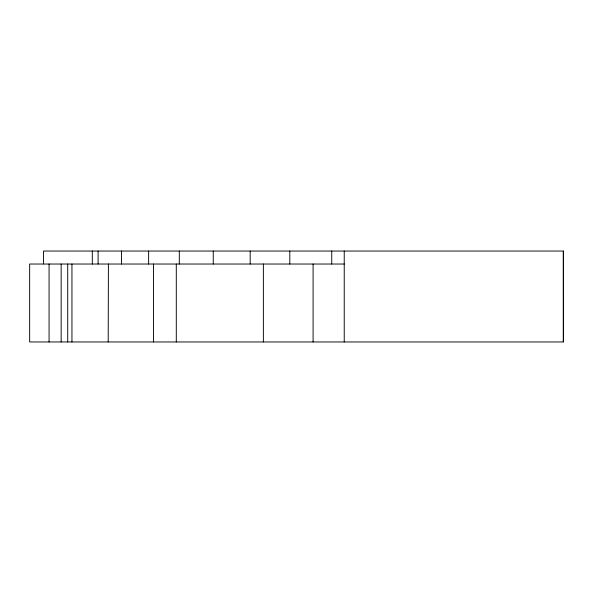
<?xml version="1.0" encoding="UTF-8"?>
<svg xmlns="http://www.w3.org/2000/svg" width="593" height="593" viewBox="0 0 593 593"><rect width="100%" height="100%" fill="white"/><g stroke="black" fill="none" stroke-linecap="round" stroke-linejoin="round"><path stroke-width="0.89" d="M344.236 264.026L29.65 264.026L29.65 341.961L563.35 341.961L563.343 251.039L43.489 251.039L43.489 263.9M108.208 341.961L108.408 264.026M563.35 251.039L563.35 341.961M344.236 251.039L344.236 341.961M331.739 251.039L331.739 264.026M313.089 264.026L313.089 341.961M289.807 251.039L289.807 264.026M263.374 264.026L263.374 341.961M250.194 251.039L250.194 264.026M213.258 251.039L213.258 264.026M179.308 251.039L179.308 264.026M176.291 264.026L176.291 341.961M153.535 264.026L153.535 341.961M148.628 251.039L148.628 264.026M121.483 251.039L121.483 264.026M98.104 251.039L98.104 264.026M92.315 251.039L92.315 264.026M71.946 264.026L71.946 341.961M67.713 264.026L67.713 341.961M61.153 264.026L61.153 341.961M49.071 264.026L49.071 341.961"/></g></svg>
